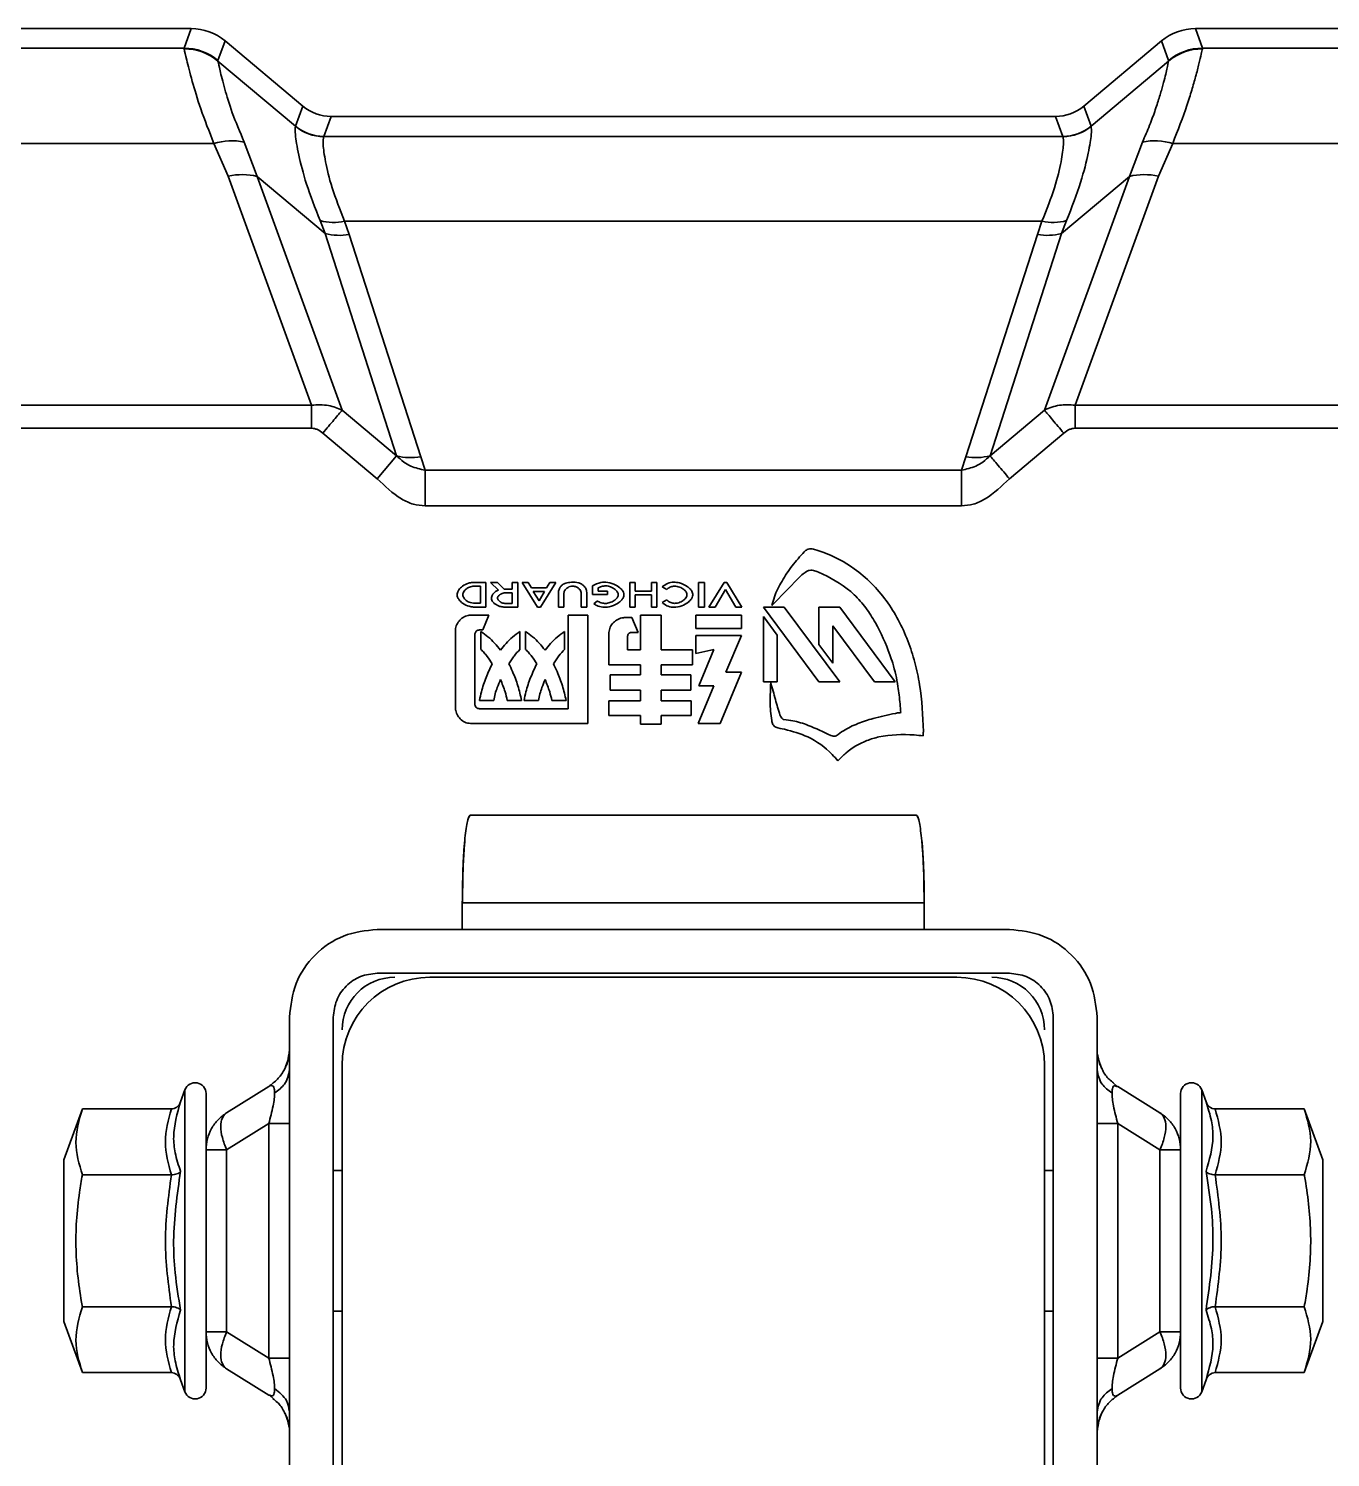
# Model space of a CAD drawing. Header units: millimetres. Extents: x 0 to 420, y 0 to 297.
# Drawn here: x 191.179 to 191.921, y 147.468 to 148.281 of the extents above; entities that cross this region are included whole.
import ezdxf

# ---------------------------------------------------------------- set-up
doc = ezdxf.new("R2010")
doc.units = ezdxf.units.MM

msp = doc.modelspace()

# ---------------------------------------------------------------- linework, layer by layer
at = {"color": 7, "linetype": 'Continuous', "lineweight": 35}
for p, q in [((191.2718, 148.28094), (190.9977, 148.28094)), ((191.26774, 148.2698), (191.2718, 148.28094)), ((191.287, 148.26279), (191.29105, 148.27393)), ((191.33533, 148.23678), (191.29105, 148.27393)), ((191.82435, 148.27393), (191.78007, 148.23678)), ((191.82435, 148.27393), (191.8284, 148.26279)), ((191.84766, 148.2698), (191.84361, 148.28094)), ((192.1177, 148.28094), (191.84361, 148.28094)), ((191.03232, 148.2698), (191.26774, 148.2698)), ((191.26775, 148.2694), (191.26774, 148.2698)), ((191.84766, 148.2698), (191.84765, 148.2694)), ((191.84766, 148.2698), (192.08308, 148.2698)), ((191.28701, 148.26247), (191.287, 148.26279)), ((191.33119, 148.2254), (191.28701, 148.26247)), ((191.82839, 148.26247), (191.78422, 148.2254)), ((191.8284, 148.26279), (191.82839, 148.26247)), ((191.33533, 148.23678), (191.33119, 148.2254)), ((191.78007, 148.23678), (191.78422, 148.2254)), ((191.33115, 148.22531), (191.33119, 148.2254)), ((191.35138, 148.23094), (191.34723, 148.21956)), ((191.76403, 148.23094), (191.35138, 148.23094)), ((191.76403, 148.23094), (191.76817, 148.21956)), ((191.78422, 148.2254), (191.78425, 148.22531)), ((191.30936, 148.1968), (191.30196, 148.2163)), ((191.34719, 148.21946), (191.34723, 148.21956)), ((191.76821, 148.21946), (191.34719, 148.21946)), ((191.76821, 148.21946), (191.76817, 148.21956)), ((191.80605, 148.1968), (191.81345, 148.2163)), ((191.28469, 148.21549), (191.03232, 148.21549)), ((191.29287, 148.19693), (191.28469, 148.21549)), ((191.83072, 148.21549), (191.82253, 148.19693)), ((192.08308, 148.21549), (191.83072, 148.21549)), ((191.34031, 148.0666), (191.29287, 148.19693)), ((191.35776, 148.06381), (191.30936, 148.1968)), ((191.30936, 148.1968), (191.34804, 148.16433)), ((191.75764, 148.06381), (191.80605, 148.1968)), ((191.80605, 148.1968), (191.76736, 148.16433)), ((191.82253, 148.19693), (191.7751, 148.0666)), ((191.34804, 148.16433), (191.34516, 148.1716)), ((191.35913, 148.17132), (191.36178, 148.16376)), ((191.75627, 148.17132), (191.35913, 148.17132)), ((191.75362, 148.16376), (191.75627, 148.17132)), ((191.77024, 148.1716), (191.76736, 148.16433)), ((191.34804, 148.16433), (191.38873, 148.03782)), ((191.36178, 148.16376), (191.40246, 148.03725)), ((191.71294, 148.03725), (191.75362, 148.16376)), ((191.76736, 148.16433), (191.72668, 148.03782)), ((191.34031, 148.0666), (191.13384, 148.0666)), ((191.38873, 148.03782), (191.35776, 148.06381)), ((191.75764, 148.06381), (191.72668, 148.03782)), ((191.98156, 148.0666), (191.7751, 148.0666)), ((191.7751, 148.0666), (191.7751, 148.05341)), ((191.34031, 148.05341), (191.13384, 148.05341)), ((191.37774, 148.02473), (191.34677, 148.05071)), ((191.76863, 148.05071), (191.73767, 148.02473)), ((191.98156, 148.05341), (191.7751, 148.05341)), ((191.37774, 148.02473), (191.38873, 148.03782)), ((191.40246, 148.03725), (191.40494, 148.02955)), ((191.71046, 148.02955), (191.71294, 148.03725)), ((191.40494, 148.00922), (191.40494, 148.02955)), ((191.71046, 148.02955), (191.40494, 148.02955)), ((191.71046, 148.00922), (191.71046, 148.02955)), ((191.71046, 148.00922), (191.40494, 148.00922)), ((191.43193, 147.96564), (191.43957, 147.96564)), ((191.43957, 147.96564), (191.43957, 147.95169)), ((191.44223, 147.96564), (191.44611, 147.96564)), ((191.44669, 147.96129), (191.44223, 147.96564)), ((191.44611, 147.96564), (191.4499, 147.96177)), ((191.45462, 147.96564), (191.45785, 147.96564)), ((191.45462, 147.96179), (191.45462, 147.96564)), ((191.45785, 147.96564), (191.45785, 147.95169)), ((191.46025, 147.96564), (191.46363, 147.96564)), ((191.46899, 147.95169), (191.46025, 147.96564)), ((191.46363, 147.96564), (191.46547, 147.96256)), ((191.47939, 147.96564), (191.47065, 147.95169)), ((191.47419, 147.96256), (191.47598, 147.96564)), ((191.47598, 147.96564), (191.47939, 147.96564)), ((191.5215, 147.96564), (191.52465, 147.96564)), ((191.5215, 147.95169), (191.5215, 147.96564)), ((191.52465, 147.96564), (191.52465, 147.96068)), ((191.53387, 147.96564), (191.53702, 147.96564)), ((191.53387, 147.96068), (191.53387, 147.96564)), ((191.53702, 147.96564), (191.53702, 147.95169)), ((191.56074, 147.95169), (191.56074, 147.96564)), ((191.56074, 147.96564), (191.564, 147.96564)), ((191.564, 147.96564), (191.564, 147.95169)), ((191.56663, 147.95169), (191.57524, 147.96564)), ((191.57524, 147.96564), (191.57679, 147.96564)), ((191.57679, 147.96564), (191.5854, 147.95169)), ((191.43222, 147.96347), (191.43642, 147.96347)), ((191.43642, 147.96347), (191.43642, 147.95387)), ((191.45079, 147.96179), (191.45462, 147.96179)), ((191.45092, 147.95983), (191.45462, 147.95983)), ((191.45462, 147.95983), (191.45462, 147.95375)), ((191.46547, 147.96256), (191.47419, 147.96256)), ((191.46983, 147.95512), (191.4666, 147.96058)), ((191.4666, 147.96058), (191.47304, 147.96058)), ((191.47304, 147.96058), (191.46983, 147.95512)), ((191.48089, 147.95169), (191.48089, 147.96004)), ((191.48404, 147.95945), (191.48404, 147.95169)), ((191.49384, 147.95169), (191.49384, 147.95945)), ((191.49699, 147.96004), (191.49699, 147.95169)), ((191.50036, 147.95878), (191.50036, 147.96374)), ((191.50881, 147.95878), (191.50036, 147.95878)), ((191.50361, 147.96256), (191.50361, 147.96078)), ((191.50361, 147.96078), (191.50881, 147.96078)), ((191.50881, 147.96078), (191.50881, 147.95878)), ((191.52465, 147.96068), (191.53387, 147.96068)), ((191.52465, 147.95862), (191.52465, 147.95169)), ((191.53387, 147.95862), (191.52465, 147.95862)), ((191.53387, 147.95169), (191.53387, 147.95862)), ((191.54254, 147.96159), (191.54004, 147.96313)), ((191.57603, 147.96161), (191.57015, 147.95169)), ((191.58189, 147.95169), (191.57603, 147.96161)), ((191.43642, 147.95387), (191.43253, 147.95387)), ((191.43957, 147.95169), (191.43253, 147.95169)), ((191.45785, 147.95169), (191.44987, 147.95169)), ((191.45462, 147.95375), (191.45037, 147.95375)), ((191.47065, 147.95169), (191.46899, 147.95169)), ((191.48404, 147.95169), (191.48089, 147.95169)), ((191.49699, 147.95169), (191.49384, 147.95169)), ((191.50104, 147.95357), (191.50306, 147.95523)), ((191.52465, 147.95169), (191.5215, 147.95169)), ((191.53702, 147.95169), (191.53387, 147.95169)), ((191.54004, 147.95422), (191.54254, 147.95577)), ((191.564, 147.95169), (191.56074, 147.95169)), ((191.57015, 147.95169), (191.56663, 147.95169)), ((191.5854, 147.95169), (191.58189, 147.95169)), ((191.59765, 147.95166), (191.60949, 147.95166)), ((191.62923, 147.90909), (191.59765, 147.95166)), ((191.60949, 147.95166), (191.64107, 147.90909)), ((191.62923, 147.95166), (191.64107, 147.95166)), ((191.62923, 147.93037), (191.62923, 147.95166)), ((191.64107, 147.95166), (191.67264, 147.90909)), ((191.43162, 147.94713), (191.44131, 147.94713)), ((191.44131, 147.94713), (191.43779, 147.93864)), ((191.48649, 147.94713), (191.49756, 147.94713)), ((191.48649, 147.8938), (191.48649, 147.94713)), ((191.49756, 147.94713), (191.49756, 147.88531)), ((191.5189, 147.94567), (191.52268, 147.94567)), ((191.52268, 147.94567), (191.52636, 147.93727)), ((191.52757, 147.94713), (191.53948, 147.94713)), ((191.52757, 147.92726), (191.52757, 147.94713)), ((191.53948, 147.94713), (191.53948, 147.92726)), ((191.55912, 147.93949), (191.55912, 147.94712)), ((191.55912, 147.94712), (191.5851, 147.94712)), ((191.5851, 147.94712), (191.5851, 147.93949)), ((191.59765, 147.90909), (191.59765, 147.94634)), ((191.59765, 147.94634), (191.60555, 147.93569)), ((191.6608, 147.90909), (191.63712, 147.94102)), ((191.63712, 147.94102), (191.63712, 147.91973)), ((191.42219, 147.89474), (191.42219, 147.93778)), ((191.43325, 147.93598), (191.43325, 147.89646)), ((191.43779, 147.93864), (191.43599, 147.93864)), ((191.43676, 147.92758), (191.43676, 147.93778)), ((191.45897, 147.93778), (191.45897, 147.92758)), ((191.46223, 147.92758), (191.46223, 147.93778)), ((191.48444, 147.93778), (191.48444, 147.92758)), ((191.50956, 147.91885), (191.50956, 147.93633)), ((191.52028, 147.93487), (191.52028, 147.92726)), ((191.52636, 147.93727), (191.52294, 147.93727)), ((191.5851, 147.93949), (191.55912, 147.93949)), ((191.55912, 147.9354), (191.5851, 147.9354)), ((191.55912, 147.92521), (191.55912, 147.9354)), ((191.5851, 147.9354), (191.57627, 147.91455)), ((191.60555, 147.93569), (191.60555, 147.90909)), ((191.52028, 147.92726), (191.52757, 147.92726)), ((191.53948, 147.92726), (191.55723, 147.92726)), ((191.55723, 147.92726), (191.55723, 147.91885)), ((191.56932, 147.9276), (191.55912, 147.92521)), ((191.56083, 147.90675), (191.56932, 147.9276)), ((191.63712, 147.91973), (191.62923, 147.93037)), ((191.52757, 147.91885), (191.50956, 147.91885)), ((191.52757, 147.9131), (191.52757, 147.91885)), ((191.53948, 147.91885), (191.53948, 147.9131)), ((191.55723, 147.91885), (191.53948, 147.91885)), ((191.51042, 147.9131), (191.52757, 147.9131)), ((191.51042, 147.90435), (191.51042, 147.9131)), ((191.53948, 147.9131), (191.55637, 147.9131)), ((191.55637, 147.9131), (191.55637, 147.90435)), ((191.5851, 147.91455), (191.57309, 147.88548)), ((191.57627, 147.91455), (191.5851, 147.91455)), ((191.60555, 147.90909), (191.59765, 147.90909)), ((191.64107, 147.90909), (191.62923, 147.90909)), ((191.67264, 147.90909), (191.6608, 147.90909)), ((191.52757, 147.90435), (191.51042, 147.90435)), ((191.52757, 147.89826), (191.52757, 147.90435)), ((191.53948, 147.90435), (191.53948, 147.89826)), ((191.55637, 147.90435), (191.53948, 147.90435)), ((191.56049, 147.88548), (191.56932, 147.90675)), ((191.56932, 147.90675), (191.56083, 147.90675)), ((191.44405, 147.89851), (191.43591, 147.89851)), ((191.43599, 147.8938), (191.48649, 147.8938)), ((191.45991, 147.89851), (191.45168, 147.89851)), ((191.46952, 147.89851), (191.46129, 147.89851)), ((191.48529, 147.89851), (191.47715, 147.89851)), ((191.50956, 147.89826), (191.52757, 147.89826)), ((191.50956, 147.88985), (191.50956, 147.89826)), ((191.53948, 147.89826), (191.55646, 147.89826)), ((191.55646, 147.89826), (191.55646, 147.88985)), ((191.49756, 147.88531), (191.43162, 147.88531)), ((191.52757, 147.88985), (191.50956, 147.88985)), ((191.52757, 147.88497), (191.52757, 147.88985)), ((191.53948, 147.88497), (191.52757, 147.88497)), ((191.53948, 147.88985), (191.53948, 147.88497)), ((191.55646, 147.88985), (191.53948, 147.88985)), ((191.57309, 147.88548), (191.56049, 147.88548)), ((191.68455, 147.83322), (191.43076, 147.83322)), ((191.68455, 147.83322), (191.68465, 147.83322)), ((191.42615, 147.78322), (191.68915, 147.78322)), ((191.42615, 147.78322), (191.42615, 147.76822)), ((191.68915, 147.78322), (191.68915, 147.76822)), ((191.68925, 147.78322), (191.68925, 147.76822)), ((191.3777, 147.76822), (191.7377, 147.76822)), ((191.7377, 147.74322), (191.3777, 147.74322)), ((191.7077, 147.74094), (191.4077, 147.74094)), ((191.3277, 147.14822), (191.3277, 147.71822)), ((191.3527, 147.71822), (191.3527, 147.14822)), ((191.7627, 147.71822), (191.7627, 147.14822)), ((191.7877, 147.71822), (191.7877, 147.14822)), ((191.32752, 147.69709), (191.3262, 147.69089)), ((191.32733, 147.69711), (191.32703, 147.69478)), ((191.32709, 147.69306), (191.3277, 147.7)), ((191.7892, 147.69089), (191.78788, 147.69709)), ((191.32701, 147.69404), (191.32522, 147.6892)), ((191.3577, 147.69094), (191.3577, 147.19094)), ((191.7577, 147.19094), (191.7577, 147.69094)), ((191.79018, 147.68919), (191.78839, 147.69404)), ((191.7987, 147.67923), (191.79694, 147.68065)), ((191.2682, 147.67687), (191.26572, 147.67006)), ((191.2682, 147.67687), (191.2682, 147.50501)), ((191.2802, 147.67475), (191.2802, 147.64334)), ((191.31595, 147.67885), (191.29195, 147.66386)), ((191.79893, 147.67886), (191.79945, 147.67885)), ((191.79945, 147.67885), (191.82345, 147.66386)), ((191.8352, 147.64361), (191.8352, 147.67475)), ((191.84968, 147.67006), (191.8472, 147.67687)), ((191.8472, 147.50501), (191.8472, 147.67687)), ((191.20978, 147.66599), (191.1992, 147.63694)), ((191.26051, 147.66599), (191.20978, 147.66599)), ((191.85489, 147.66599), (191.90563, 147.66599)), ((191.9162, 147.63694), (191.90563, 147.66599)), ((191.31595, 147.65765), (191.29195, 147.64266)), ((191.31595, 147.52418), (191.31595, 147.65765)), ((191.79945, 147.65765), (191.79945, 147.52418)), ((191.79945, 147.65765), (191.82345, 147.64266)), ((191.29195, 147.64266), (191.2802, 147.64266)), ((191.2802, 147.64266), (191.2802, 147.53918)), ((191.29195, 147.64266), (191.29195, 147.53918)), ((191.82345, 147.53918), (191.82345, 147.64266)), ((191.82345, 147.64266), (191.8352, 147.64266)), ((191.8352, 147.53918), (191.8352, 147.64266)), ((191.1992, 147.54494), (191.1992, 147.63694)), ((191.3577, 147.63094), (191.3527, 147.63094)), ((191.7627, 147.63094), (191.7577, 147.63094)), ((191.9162, 147.63694), (191.9162, 147.54494)), ((191.26051, 147.62847), (191.20978, 147.62847)), ((191.85489, 147.62847), (191.90563, 147.62847)), ((191.26051, 147.55341), (191.20978, 147.55341)), ((191.3527, 147.55094), (191.3577, 147.55094)), ((191.7577, 147.55094), (191.7627, 147.55094)), ((191.85489, 147.55341), (191.90563, 147.55341)), ((191.1992, 147.54494), (191.20978, 147.51588)), ((191.90563, 147.51588), (191.9162, 147.54494)), ((191.29195, 147.53918), (191.2802, 147.53918)), ((191.2802, 147.53918), (191.2802, 147.50712)), ((191.31595, 147.52418), (191.29195, 147.53918)), ((191.79945, 147.52418), (191.82345, 147.53918)), ((191.82345, 147.53918), (191.8352, 147.53918)), ((191.8352, 147.50712), (191.8352, 147.53918)), ((191.29195, 147.51798), (191.31595, 147.50298)), ((191.79945, 147.50298), (191.82345, 147.51798)), ((191.26051, 147.51588), (191.20978, 147.51588)), ((191.26572, 147.51182), (191.2682, 147.50501)), ((191.8472, 147.50501), (191.84968, 147.51182)), ((191.85489, 147.51588), (191.90563, 147.51588)), ((191.31647, 147.50298), (191.31595, 147.50298)), ((191.3167, 147.50261), (191.31846, 147.50119)), ((191.32522, 147.49264), (191.32701, 147.4878)), ((191.78839, 147.4878), (191.79018, 147.49264)), ((191.3262, 147.49094), (191.32752, 147.48474)), ((191.78831, 147.48877), (191.7877, 147.48183)), ((191.78788, 147.48474), (191.7892, 147.49094)), ((191.78808, 147.48473), (191.78837, 147.48706))]:
    msp.add_line(p, q, dxfattribs=at)
for centre, radius, start, end in [((191.26771, 148.23975), 0.03004, 50.05864, 89.94136), ((191.26783, 148.2394), 0.03, 50.25006, 90.14099), ((191.84758, 148.2394), 0.03, 89.85901, 129.74994), ((191.84769, 148.23975), 0.03004, 90.05864, 129.94136), ((191.34723, 148.2445), 0.02504, 230.03569, 269.90674), ((191.34726, 148.24459), 0.02504, 230.05864, 269.94136), ((191.76814, 148.24459), 0.02504, 270.05864, 309.94136), ((191.76817, 148.2445), 0.02504, 270.09326, 309.96431), ((191.29481, 148.18405), 0.03303, 77.49811, 107.84278), ((191.8206, 148.18405), 0.03303, 72.15722, 102.50189), ((191.30083, 148.16149), 0.03632, 76.42985, 102.66321), ((191.81457, 148.16149), 0.03632, 77.33678, 103.57014), ((191.35272, 148.19984), 0.02923, 254.99384, 282.66448), ((191.76268, 148.19984), 0.02923, 257.33552, 285.00616), ((191.35613, 148.1934), 0.03016, 254.4497, 280.79661), ((191.75927, 148.1934), 0.03016, 259.20339, 285.55031), ((191.39681, 148.06688), 0.03017, 254.44976, 280.79653), ((191.71859, 148.06688), 0.03016, 259.20334, 285.55039), ((191.4077, 147.69094), 0.05, 90, 180), ((191.3877, 147.71094), 0.03, 90, 180), ((191.7077, 147.69094), 0.05, 0, 90), ((191.7277, 147.71094), 0.03, 0, 90), ((191.27401, 147.67475), 0.00619, 0, 160), ((191.84139, 147.67475), 0.00619, 20, 180), ((191.27401, 147.50712), 0.00619, 200, 0), ((191.84139, 147.50712), 0.00619, 180, 340)]:
    msp.add_arc(centre, radius, start, end, dxfattribs=at)
for centre, major_axis, start_param, end_param in [((191.27177, 148.2509), (0.01028, 0.02823), 5.934618, 6.631752), ((191.84363, 148.2509), (0.01028, -0.02823), 2.793026, 3.49016), ((191.3514, 148.25597), (0.00856, 0.02353), 2.793026, 3.49016), ((191.764, 148.25597), (0.00856, -0.02353), 5.934618, 6.631752)]:
    msp.add_ellipse(centre, major_axis=major_axis, ratio=0.998448, start_param=start_param, end_param=end_param, dxfattribs=at)
for points, knots in [([(191.28469, 148.21549), (191.28202, 148.22231), (191.27675, 148.23578), (191.27201, 148.25193), (191.26881, 148.2645), (191.26811, 148.26773), (191.26775, 148.2694)], [0, 0, 0, 0, 0.238868, 0.471709, 0.726257, 1, 1, 1, 1]), ([(191.84765, 148.2694), (191.84746, 148.26855), (191.8471, 148.26687), (191.84578, 148.26129), (191.84398, 148.25424), (191.84166, 148.2461), (191.83798, 148.23415), (191.83365, 148.22304), (191.83072, 148.21549)], [0, 0, 0, 0, 0.166395, 0.326802, 0.479925, 0.610174, 0.735331, 1, 1, 1, 1]), ([(191.28701, 148.26247), (191.2873, 148.26103), (191.28785, 148.25827), (191.29054, 148.24748), (191.29464, 148.23367), (191.29951, 148.2221), (191.30196, 148.2163)], [0, 0, 0, 0, 0.27715, 0.53382, 0.766156, 1, 1, 1, 1]), ([(191.81345, 148.2163), (191.81487, 148.21955), (191.81773, 148.22611), (191.82088, 148.23479), (191.82337, 148.24249), (191.82574, 148.25084), (191.82767, 148.25885), (191.82815, 148.26124), (191.82839, 148.26247)], [0, 0, 0, 0, 0.128995, 0.260465, 0.386664, 0.51504, 0.752772, 1, 1, 1, 1]), ([(191.34516, 148.1716), (191.34236, 148.17883), (191.33678, 148.19321), (191.33269, 148.20993), (191.3307, 148.22173), (191.331, 148.22413), (191.33115, 148.22531)], [0, 0, 0, 0, 0.247618, 0.49308, 0.751102, 1, 1, 1, 1]), ([(191.78425, 148.22531), (191.78441, 148.22415), (191.78471, 148.22186), (191.78282, 148.21054), (191.77892, 148.19412), (191.77316, 148.17917), (191.77024, 148.1716)], [0, 0, 0, 0, 0.247443, 0.48656, 0.74027, 1, 1, 1, 1]), ([(191.34719, 148.21946), (191.34697, 148.21832), (191.34655, 148.21615), (191.34803, 148.20567), (191.35132, 148.19106), (191.35653, 148.1779), (191.35913, 148.17132)], [0, 0, 0, 0, 0.262701, 0.501004, 0.750686, 1, 1, 1, 1]), ([(191.75627, 148.17132), (191.75887, 148.1779), (191.76409, 148.19107), (191.76737, 148.20567), (191.76885, 148.21615), (191.76843, 148.21832), (191.76821, 148.21946)], [0, 0, 0, 0, 0.249344, 0.499045, 0.737295, 1, 1, 1, 1]), ([(191.35776, 148.06381), (191.35522, 148.06485), (191.34979, 148.06707), (191.34361, 148.06676), (191.34031, 148.0666)], [0, 0, 0, 0, 0.466493, 1, 1, 1, 1]), ([(191.34031, 148.0666), (191.34031, 148.06459), (191.34031, 148.06065), (191.34031, 148.0558), (191.34031, 148.05341)], [0, 0, 0, 0, 0.506963, 1, 1, 1, 1]), ([(191.35776, 148.06381), (191.35713, 148.06306), (191.35585, 148.06154), (191.35314, 148.0583), (191.35005, 148.05462), (191.34785, 148.052), (191.34677, 148.05071)], [0, 0, 0, 0, 0.245847, 0.499999, 0.754151, 1, 1, 1, 1]), ([(191.7751, 148.0666), (191.77208, 148.06677), (191.76591, 148.06712), (191.76044, 148.06493), (191.75764, 148.06381)], [0, 0, 0, 0, 0.487848, 1, 1, 1, 1]), ([(191.76863, 148.05071), (191.76755, 148.052), (191.76535, 148.05462), (191.76226, 148.0583), (191.75955, 148.06154), (191.75827, 148.06306), (191.75764, 148.06381)], [0, 0, 0, 0, 0.245849, 0.500001, 0.754152, 1, 1, 1, 1]), ([(191.34031, 148.05341), (191.34086, 148.05337), (191.342, 148.0533), (191.34428, 148.05253), (191.34576, 148.05144), (191.34677, 148.05071)], [0, 0, 0, 0, 0.2320615, 0.4784527, 1, 1, 1, 1]), ([(191.76863, 148.05071), (191.76964, 148.05144), (191.77113, 148.05253), (191.77341, 148.05329), (191.77455, 148.05337), (191.7751, 148.05341)], [0, 0, 0, 0, 0.521782, 0.769325, 1, 1, 1, 1]), ([(191.40494, 148.02955), (191.4022, 148.03016), (191.39791, 148.03112), (191.39241, 148.03419), (191.39001, 148.03655), (191.38873, 148.03782)], [0, 0, 0, 0, 0.4521486, 0.7055371, 1, 1, 1, 1]), ([(191.72668, 148.03782), (191.72539, 148.03655), (191.72299, 148.03419), (191.71749, 148.03112), (191.71321, 148.03016), (191.71046, 148.02955)], [0, 0, 0, 0, 0.294463, 0.547852, 1, 1, 1, 1]), ([(191.73767, 148.02473), (191.73659, 148.02601), (191.73439, 148.02863), (191.7313, 148.03232), (191.72858, 148.03555), (191.7273, 148.03707), (191.72668, 148.03782)], [0, 0, 0, 0, 0.245848, 0.5, 0.754152, 1, 1, 1, 1]), ([(191.40494, 148.00922), (191.4027, 148.00943), (191.39799, 148.00987), (191.3882, 148.01464), (191.38208, 148.02054), (191.37774, 148.02473)], [0, 0, 0, 0, 0.209288, 0.438923, 1, 1, 1, 1]), ([(191.73767, 148.02473), (191.73334, 148.02056), (191.72723, 148.01467), (191.71745, 148.00987), (191.71272, 148.00943), (191.71046, 148.00922)], [0, 0, 0, 0, 0.5586189, 0.7893395, 1, 1, 1, 1]), ([(191.60248, 147.95262), (191.6029, 147.95423), (191.60416, 147.9591), (191.60822, 147.96662), (191.61377, 147.97536), (191.61851, 147.98052), (191.62089, 147.98313)], [0, 0, 0, 0, 0.138868, 0.417722, 0.706333, 1, 1, 1, 1]), ([(191.62089, 147.98313), (191.6214, 147.9836), (191.62227, 147.98439), (191.62388, 147.98493), (191.62536, 147.98488), (191.62631, 147.98461), (191.62679, 147.98447)], [0, 0, 0, 0, 0.319453, 0.543111, 0.766311, 1, 1, 1, 1]), ([(191.62679, 147.98447), (191.62837, 147.98394), (191.63631, 147.98126), (191.65154, 147.97336), (191.66558, 147.95911), (191.67466, 147.94444), (191.68007, 147.93259), (191.68402, 147.9202), (191.68777, 147.90302), (191.68834, 147.8898), (191.68872, 147.8809)], [0, 0, 0, 0, 0.03865, 0.194338, 0.392706, 0.493149, 0.593544, 0.693896, 0.794211, 1, 1, 1, 1]), ([(191.67127, 147.91977), (191.67073, 147.92135), (191.66802, 147.92925), (191.66334, 147.94004), (191.65612, 147.9513), (191.64708, 147.96182), (191.63677, 147.9679), (191.6284, 147.97184), (191.62579, 147.9727), (191.62369, 147.97262), (191.62069, 147.9712), (191.61374, 147.9642), (191.60737, 147.95765), (191.60248, 147.95262)], [0, 0, 0, 0, 0.048169, 0.241379, 0.33788, 0.433916, 0.639701, 0.675797, 0.701807, 0.718369, 0.734888, 0.796355, 1, 1, 1, 1]), ([(191.43253, 147.95169), (191.43169, 147.95178), (191.42946, 147.95203), (191.42662, 147.95352), (191.42449, 147.95543), (191.42347, 147.95707), (191.42313, 147.95851), (191.42335, 147.96), (191.42432, 147.96181), (191.42641, 147.9638), (191.42913, 147.96533), (191.43117, 147.96556), (191.43193, 147.96564)], [0, 0, 0, 0, 0.103068, 0.272975, 0.380129, 0.450745, 0.504132, 0.557726, 0.630958, 0.750137, 0.907593, 1, 1, 1, 1]), ([(191.48089, 147.96004), (191.48093, 147.96046), (191.48103, 147.96151), (191.48184, 147.96304), (191.48319, 147.96445), (191.4854, 147.96554), (191.48857, 147.96588), (191.49181, 147.96573), (191.49446, 147.96465), (191.49599, 147.96315), (191.49685, 147.96152), (191.49695, 147.96045), (191.49699, 147.96004)], [0, 0, 0, 0, 0.057396, 0.142461, 0.228893, 0.320305, 0.471061, 0.658867, 0.756094, 0.853964, 0.944424, 1, 1, 1, 1]), ([(191.50036, 147.96374), (191.50188, 147.96453), (191.50457, 147.96591), (191.50936, 147.96591), (191.51327, 147.96449), (191.51612, 147.96257), (191.51757, 147.96089), (191.51819, 147.95958), (191.51829, 147.95836), (191.51793, 147.95707), (191.51678, 147.95538), (191.51411, 147.95327), (191.51036, 147.95169), (191.50616, 147.95135), (191.50314, 147.95223), (191.50157, 147.95323), (191.50104, 147.95357)], [0, 0, 0, 0, 0.120432, 0.213162, 0.331684, 0.413005, 0.455865, 0.488872, 0.514902, 0.540892, 0.583063, 0.658706, 0.781016, 0.867724, 0.954736, 1, 1, 1, 1]), ([(191.54004, 147.96313), (191.54102, 147.96386), (191.54294, 147.96531), (191.54647, 147.96601), (191.55036, 147.96545), (191.55363, 147.96395), (191.55598, 147.96198), (191.55707, 147.96045), (191.55749, 147.95903), (191.55737, 147.95766), (191.55657, 147.95605), (191.55457, 147.95402), (191.55118, 147.95215), (191.54711, 147.95125), (191.54339, 147.95195), (191.54124, 147.95318), (191.54023, 147.95406), (191.54004, 147.95422)], [0, 0, 0, 0, 0.08519, 0.168963, 0.246186, 0.360946, 0.418211, 0.462463, 0.491745, 0.521214, 0.557381, 0.617071, 0.720017, 0.827682, 0.905205, 0.982624, 1, 1, 1, 1]), ([(191.43253, 147.95387), (191.43194, 147.95394), (191.43046, 147.95411), (191.42858, 147.95517), (191.4272, 147.9565), (191.42655, 147.95766), (191.42635, 147.95868), (191.42656, 147.95975), (191.42731, 147.96105), (191.42873, 147.96233), (191.43049, 147.96328), (191.43173, 147.96341), (191.43222, 147.96347)], [0, 0, 0, 0, 0.1075224, 0.2690228, 0.3804701, 0.4521632, 0.5086198, 0.5651881, 0.646662, 0.7753631, 0.9104849, 1, 1, 1, 1]), ([(191.44987, 147.95169), (191.44909, 147.95178), (191.44724, 147.95199), (191.44508, 147.95311), (191.44359, 147.95447), (191.44293, 147.95556), (191.44272, 147.95663), (191.44291, 147.95779), (191.44365, 147.95918), (191.44493, 147.96054), (191.44614, 147.96106), (191.44669, 147.96129)], [0, 0, 0, 0, 0.147974, 0.353463, 0.450206, 0.530143, 0.591907, 0.65363, 0.750939, 0.887099, 1, 1, 1, 1]), ([(191.45037, 147.95375), (191.44996, 147.95379), (191.44923, 147.95388), (191.44841, 147.95424), (191.44784, 147.95456), (191.44744, 147.95483), (191.44707, 147.95514), (191.44665, 147.95557), (191.4463, 147.95607), (191.44616, 147.95658), (191.44617, 147.95692), (191.44624, 147.95728), (191.44642, 147.95763), (191.44673, 147.95804), (191.44704, 147.95833), (191.44736, 147.95859), (191.44771, 147.95882), (191.44807, 147.95903), (191.44844, 147.95921), (191.44882, 147.95938), (191.44921, 147.95952), (191.4496, 147.95964), (191.44997, 147.95973), (191.45041, 147.9598), (191.45075, 147.95982), (191.45092, 147.95983)], [0, 0, 0, 0, 0.104931, 0.188559, 0.230252, 0.271948, 0.313654, 0.355384, 0.425825, 0.468883, 0.490273, 0.510955, 0.563746, 0.591003, 0.644663, 0.671402, 0.698138, 0.751654, 0.778385, 0.805115, 0.858613, 0.885344, 0.912077, 0.955815, 1, 1, 1, 1]), ([(191.4499, 147.96177), (191.44997, 147.96177), (191.45012, 147.96178), (191.45042, 147.96179), (191.45064, 147.96179), (191.45079, 147.96179)], [0, 0, 0, 0, 0.253407, 0.506797, 1, 1, 1, 1]), ([(191.49384, 147.95945), (191.4938, 147.9598), (191.49371, 147.96059), (191.49297, 147.96178), (191.49176, 147.96284), (191.49011, 147.96357), (191.48834, 147.96367), (191.48666, 147.96313), (191.48531, 147.96221), (191.48442, 147.96107), (191.48408, 147.96011), (191.48405, 147.9596), (191.48404, 147.95945)], [0, 0, 0, 0, 0.075155, 0.16832, 0.291124, 0.415852, 0.54785, 0.661465, 0.788026, 0.890381, 0.967538, 1, 1, 1, 1]), ([(191.50306, 147.95523), (191.50379, 147.9548), (191.50522, 147.95395), (191.50773, 147.9536), (191.51026, 147.9541), (191.51237, 147.95512), (191.51388, 147.95635), (191.51466, 147.95742), (191.51497, 147.95841), (191.5149, 147.95937), (191.51435, 147.9605), (191.51297, 147.96195), (191.51077, 147.9632), (191.50803, 147.9639), (191.50557, 147.96352), (191.50419, 147.96284), (191.50361, 147.96256)], [0, 0, 0, 0, 0.08987, 0.176538, 0.263027, 0.362446, 0.423179, 0.470099, 0.500982, 0.532068, 0.57022, 0.633522, 0.742023, 0.836258, 0.931198, 1, 1, 1, 1]), ([(191.54254, 147.95577), (191.54312, 147.95527), (191.54429, 147.95428), (191.5465, 147.95368), (191.54898, 147.95387), (191.55125, 147.95482), (191.55295, 147.95615), (191.5538, 147.95734), (191.55414, 147.95835), (191.55406, 147.95937), (191.5535, 147.96054), (191.55215, 147.96193), (191.54991, 147.96318), (191.54724, 147.96374), (191.54484, 147.96325), (191.54339, 147.9624), (191.54271, 147.96175), (191.54254, 147.96159)], [0, 0, 0, 0, 0.079836, 0.158698, 0.232948, 0.337554, 0.41275, 0.456024, 0.489191, 0.522624, 0.56103, 0.622793, 0.723203, 0.826712, 0.901133, 0.975506, 1, 1, 1, 1]), ([(191.42219, 147.93778), (191.42229, 147.93885), (191.42249, 147.94099), (191.42415, 147.94377), (191.42653, 147.94587), (191.42917, 147.94698), (191.43093, 147.94709), (191.43162, 147.94713)], [0, 0, 0, 0, 0.217033, 0.432668, 0.640579, 0.859649, 1, 1, 1, 1]), ([(191.50956, 147.93633), (191.50966, 147.9374), (191.50986, 147.93953), (191.51152, 147.94231), (191.5139, 147.94441), (191.51651, 147.94552), (191.51824, 147.94563), (191.5189, 147.94567)], [0, 0, 0, 0, 0.218278, 0.435149, 0.644163, 0.864466, 1, 1, 1, 1]), ([(191.43599, 147.93864), (191.43566, 147.93861), (191.43499, 147.93854), (191.43412, 147.93805), (191.43355, 147.93732), (191.43329, 147.9366), (191.43326, 147.93616), (191.43325, 147.93598)], [0, 0, 0, 0, 0.23459, 0.46963, 0.6837, 0.878789, 1, 1, 1, 1]), ([(191.43676, 147.93778), (191.43812, 147.93681), (191.44089, 147.93481), (191.44463, 147.9312), (191.44681, 147.92845), (191.44791, 147.92707)], [0, 0, 0, 0, 0.322508, 0.65906, 1, 1, 1, 1]), ([(191.44791, 147.92707), (191.44894, 147.92838), (191.45105, 147.93105), (191.45472, 147.9347), (191.45755, 147.93675), (191.45897, 147.93778)], [0, 0, 0, 0, 0.3235861, 0.6593227, 1, 1, 1, 1]), ([(191.46223, 147.93778), (191.46358, 147.9368), (191.46634, 147.93481), (191.47004, 147.93118), (191.4722, 147.92844), (191.47329, 147.92707)], [0, 0, 0, 0, 0.323845, 0.659773, 1, 1, 1, 1]), ([(191.47329, 147.92707), (191.47432, 147.92838), (191.47643, 147.93106), (191.48013, 147.93472), (191.48299, 147.93676), (191.48444, 147.93778)], [0, 0, 0, 0, 0.3221678, 0.6583639, 1, 1, 1, 1]), ([(191.52294, 147.93727), (191.52257, 147.93724), (191.52195, 147.9372), (191.52116, 147.93681), (191.52062, 147.93623), (191.52033, 147.93555), (191.52029, 147.93507), (191.52028, 147.93487)], [0, 0, 0, 0, 0.272758, 0.457842, 0.644353, 0.8509, 1, 1, 1, 1]), ([(191.44319, 147.91944), (191.44226, 147.92081), (191.44081, 147.92293), (191.43863, 147.92563), (191.43739, 147.92693), (191.43676, 147.92758)], [0, 0, 0, 0, 0.481223, 0.740091, 1, 1, 1, 1]), ([(191.45897, 147.92758), (191.45785, 147.92634), (191.45613, 147.92445), (191.45408, 147.92167), (191.45311, 147.92018), (191.45263, 147.91944)], [0, 0, 0, 0, 0.484106, 0.741689, 1, 1, 1, 1]), ([(191.46857, 147.91944), (191.46765, 147.92083), (191.46623, 147.92295), (191.46404, 147.92562), (191.46283, 147.92693), (191.46223, 147.92758)], [0, 0, 0, 0, 0.48414, 0.741719, 1, 1, 1, 1]), ([(191.48444, 147.92758), (191.4833, 147.92635), (191.48156, 147.92447), (191.47951, 147.92167), (191.47851, 147.92018), (191.47801, 147.91944)], [0, 0, 0, 0, 0.482099, 0.740834, 1, 1, 1, 1]), ([(191.43591, 147.89851), (191.43625, 147.90015), (191.43719, 147.90457), (191.43953, 147.91163), (191.44197, 147.91682), (191.44319, 147.91944)], [0, 0, 0, 0, 0.22528, 0.610558, 1, 1, 1, 1]), ([(191.45263, 147.91944), (191.45335, 147.91793), (191.4553, 147.91386), (191.45799, 147.90693), (191.45927, 147.90133), (191.45991, 147.89851)], [0, 0, 0, 0, 0.225097, 0.610128, 1, 1, 1, 1]), ([(191.46129, 147.89851), (191.46163, 147.90015), (191.46257, 147.90457), (191.46491, 147.91163), (191.46735, 147.91682), (191.46857, 147.91944)], [0, 0, 0, 0, 0.225279, 0.610555, 1, 1, 1, 1]), ([(191.47801, 147.91944), (191.47873, 147.91793), (191.48068, 147.91386), (191.48337, 147.90693), (191.48465, 147.90133), (191.48529, 147.89851)], [0, 0, 0, 0, 0.225098, 0.610129, 1, 1, 1, 1]), ([(191.67586, 147.89157), (191.67572, 147.89323), (191.67529, 147.89821), (191.67453, 147.90545), (191.67304, 147.91319), (191.67186, 147.91758), (191.67127, 147.91977)], [0, 0, 0, 0, 0.174669, 0.524102, 0.761562, 1, 1, 1, 1]), ([(191.44791, 147.91052), (191.44727, 147.90898), (191.44615, 147.90627), (191.44481, 147.90226), (191.44431, 147.89977), (191.44405, 147.89851)], [0, 0, 0, 0, 0.395845, 0.696793, 1, 1, 1, 1]), ([(191.45168, 147.89851), (191.45134, 147.90015), (191.45073, 147.90303), (191.44929, 147.90698), (191.44837, 147.90934), (191.44791, 147.91052)], [0, 0, 0, 0, 0.397481, 0.698479, 1, 1, 1, 1]), ([(191.47329, 147.91052), (191.47268, 147.90897), (191.47162, 147.90624), (191.47027, 147.90225), (191.46977, 147.89976), (191.46952, 147.89851)], [0, 0, 0, 0, 0.396668, 0.697235, 1, 1, 1, 1]), ([(191.47715, 147.89851), (191.47679, 147.90015), (191.47615, 147.90302), (191.47466, 147.90697), (191.47375, 147.90933), (191.47329, 147.91052)], [0, 0, 0, 0, 0.397021, 0.698347, 1, 1, 1, 1]), ([(191.60961, 147.88211), (191.60794, 147.88233), (191.60587, 147.88261), (191.60372, 147.88385), (191.60278, 147.88518), (191.60174, 147.88984), (191.60136, 147.89782), (191.60162, 147.905), (191.60176, 147.90865)], [0, 0, 0, 0, 0.160025, 0.196998, 0.234195, 0.311686, 0.649476, 1, 1, 1, 1]), ([(191.60176, 147.90865), (191.60222, 147.90705), (191.60314, 147.90384), (191.60482, 147.89768), (191.60617, 147.89316), (191.60705, 147.89024)], [0, 0, 0, 0, 0.261065, 0.522123, 1, 1, 1, 1]), ([(191.43162, 147.88531), (191.43053, 147.88542), (191.42835, 147.88562), (191.4255, 147.88731), (191.4234, 147.88973), (191.42233, 147.89235), (191.42223, 147.89407), (191.42219, 147.89474)], [0, 0, 0, 0, 0.220827, 0.440436, 0.651052, 0.864309, 1, 1, 1, 1]), ([(191.43325, 147.89646), (191.43328, 147.89615), (191.43334, 147.89554), (191.43381, 147.89472), (191.43449, 147.89415), (191.43525, 147.89385), (191.43576, 147.89382), (191.43599, 147.8938)], [0, 0, 0, 0, 0.215909, 0.431679, 0.642748, 0.836136, 1, 1, 1, 1]), ([(191.6391, 147.87839), (191.64045, 147.87937), (191.64429, 147.88214), (191.65135, 147.88553), (191.6613, 147.88875), (191.66853, 147.89027), (191.67277, 147.89116)], [0, 0, 0, 0, 0.137822, 0.39048, 0.642641, 1, 1, 1, 1]), ([(191.67277, 147.89116), (191.67318, 147.89124), (191.6739, 147.89138), (191.67493, 147.89152), (191.67555, 147.89155), (191.67586, 147.89157)], [0, 0, 0, 0, 0.400257, 0.699592, 1, 1, 1, 1]), ([(191.60705, 147.89024), (191.60725, 147.88979), (191.60762, 147.88896), (191.60834, 147.88816), (191.60891, 147.88773), (191.6092, 147.88766), (191.60934, 147.88763)], [0, 0, 0, 0, 0.414045, 0.74912, 0.885678, 1, 1, 1, 1]), ([(191.60934, 147.88763), (191.611, 147.88745), (191.61572, 147.88693), (191.62474, 147.88394), (191.63174, 147.88057), (191.63598, 147.87854)], [0, 0, 0, 0, 0.177002, 0.501951, 1, 1, 1, 1]), ([(191.64007, 147.86407), (191.63897, 147.86533), (191.63415, 147.87087), (191.62416, 147.87819), (191.61413, 147.88089), (191.60961, 147.88211)], [0, 0, 0, 0, 0.138986, 0.611917, 1, 1, 1, 1]), ([(191.63598, 147.87854), (191.63646, 147.87837), (191.63719, 147.87812), (191.63815, 147.87809), (191.63873, 147.87817), (191.63899, 147.87833), (191.6391, 147.87839)], [0, 0, 0, 0, 0.465921, 0.719479, 0.884635, 1, 1, 1, 1]), ([(191.68854, 147.87843), (191.68688, 147.87858), (191.67854, 147.87933), (191.66757, 147.8791), (191.65435, 147.87523), (191.64624, 147.87049), (191.64154, 147.86561), (191.64007, 147.86407)], [0, 0, 0, 0, 0.0950593, 0.4779469, 0.6140314, 0.8787632, 1, 1, 1, 1]), ([(191.68872, 147.8809), (191.68871, 147.8807), (191.6887, 147.88028), (191.68862, 147.87946), (191.68857, 147.87884), (191.68854, 147.87843)], [0, 0, 0, 0, 0.252501, 0.504816, 1, 1, 1, 1]), ([(191.43076, 147.83322), (191.43038, 147.83293), (191.42973, 147.83243), (191.42859, 147.828), (191.42763, 147.82087), (191.42689, 147.81094), (191.42632, 147.79932), (191.42622, 147.7896), (191.42615, 147.78322)], [0, 0, 0, 0, 0.157309, 0.270586, 0.50035, 0.630794, 0.757716, 1, 1, 1, 1]), ([(191.42896, 147.8288), (191.42922, 147.8299), (191.42982, 147.83252), (191.43047, 147.83296), (191.43085, 147.83322)], [0, 0, 0, 0, 0.418606, 1, 1, 1, 1]), ([(191.68915, 147.78322), (191.68909, 147.7896), (191.68899, 147.79932), (191.68841, 147.81094), (191.68768, 147.82087), (191.68672, 147.828), (191.68557, 147.83243), (191.68493, 147.83293), (191.68455, 147.83322)], [0, 0, 0, 0, 0.242279, 0.369203, 0.49965, 0.729414, 0.842683, 1, 1, 1, 1]), ([(191.68465, 147.83322), (191.68502, 147.83296), (191.68567, 147.83252), (191.68628, 147.8299), (191.68654, 147.8288)], [0, 0, 0, 0, 0.581362, 1, 1, 1, 1]), ([(191.42625, 147.78322), (191.42632, 147.78958), (191.42642, 147.79928), (191.42698, 147.811), (191.42739, 147.81604), (191.4276, 147.8186)], [0, 0, 0, 0, 0.484898, 0.738922, 1, 1, 1, 1]), ([(191.6879, 147.8186), (191.68811, 147.81604), (191.68851, 147.811), (191.68908, 147.79928), (191.68918, 147.78958), (191.68925, 147.78322)], [0, 0, 0, 0, 0.261071, 0.515092, 1, 1, 1, 1]), ([(191.32672, 147.69334), (191.32609, 147.6915), (191.32477, 147.68766), (191.32105, 147.68261), (191.31765, 147.6801), (191.31595, 147.67885)], [0, 0, 0, 0, 0.315477, 0.657739, 1, 1, 1, 1]), ([(191.3277, 147.68828), (191.32719, 147.68544), (191.32629, 147.68037), (191.3214, 147.67666), (191.31926, 147.67503)], [0, 0, 0, 0, 0.559996, 1, 1, 1, 1]), ([(191.7877, 147.68828), (191.78821, 147.68544), (191.78911, 147.68037), (191.794, 147.67666), (191.79615, 147.67503)], [0, 0, 0, 0, 0.559996, 1, 1, 1, 1]), ([(191.79706, 147.6808), (191.79621, 147.68146), (191.79369, 147.68339), (191.79139, 147.6864), (191.79048, 147.68881), (191.79031, 147.68925)], [0, 0, 0, 0, 0.294463, 0.87052, 1, 1, 1, 1]), ([(191.31595, 147.67885), (191.31685, 147.6792), (191.31814, 147.6797), (191.31912, 147.67769), (191.31921, 147.67589), (191.31926, 147.67503)], [0, 0, 0, 0, 0.551614, 0.784825, 1, 1, 1, 1]), ([(191.31926, 147.67503), (191.31921, 147.67399), (191.31912, 147.67181), (191.31814, 147.66579), (191.31685, 147.66101), (191.31595, 147.65765)], [0, 0, 0, 0, 0.215184, 0.448387, 1, 1, 1, 1]), ([(191.79615, 147.67503), (191.79619, 147.67589), (191.79628, 147.67769), (191.79713, 147.67951), (191.79822, 147.67911), (191.79893, 147.67886)], [0, 0, 0, 0, 0.243902, 0.508229, 1, 1, 1, 1]), ([(191.79945, 147.65765), (191.79855, 147.66101), (191.79726, 147.66579), (191.79628, 147.67181), (191.79619, 147.67399), (191.79615, 147.67503)], [0, 0, 0, 0, 0.551614, 0.784825, 1, 1, 1, 1]), ([(191.20978, 147.62847), (191.20797, 147.63461), (191.20429, 147.64711), (191.20793, 147.65963), (191.20978, 147.66599)], [0, 0, 0, 0, 0.4912125, 1, 1, 1, 1]), ([(191.26572, 147.67006), (191.26572, 147.67004), (191.2655, 147.66946), (191.26492, 147.66835), (191.26368, 147.66706), (191.26217, 147.66617), (191.26107, 147.66605), (191.26051, 147.66599)], [0, 0, 0, 0, 0.006713, 0.267679, 0.528689, 0.76386, 1, 1, 1, 1]), ([(191.26572, 147.67006), (191.26381, 147.66338), (191.26103, 147.65364), (191.26243, 147.64044), (191.26456, 147.63399), (191.26572, 147.6305)], [0, 0, 0, 0, 0.4997294, 0.7285298, 1, 1, 1, 1]), ([(191.84968, 147.6305), (191.85159, 147.63698), (191.85438, 147.64643), (191.85298, 147.6598), (191.85084, 147.66645), (191.84968, 147.67006)], [0, 0, 0, 0, 0.499729, 0.72853, 1, 1, 1, 1]), ([(191.85489, 147.66599), (191.85434, 147.66605), (191.85323, 147.66617), (191.85172, 147.66706), (191.85049, 147.66835), (191.8499, 147.66946), (191.84969, 147.67004), (191.84968, 147.67006)], [0, 0, 0, 0, 0.23614, 0.471311, 0.732321, 0.993287, 1, 1, 1, 1]), ([(191.90563, 147.66599), (191.90743, 147.65985), (191.91112, 147.64734), (191.90748, 147.63483), (191.90563, 147.62847)], [0, 0, 0, 0, 0.491212, 1, 1, 1, 1]), ([(191.20978, 147.55341), (191.20973, 147.55365), (191.20779, 147.56435), (191.20519, 147.5861), (191.2068, 147.6111), (191.20921, 147.62517), (191.20978, 147.62847)], [0, 0, 0, 0, 0.0096041, 0.4326313, 0.8668729, 1, 1, 1, 1]), ([(191.26051, 147.55341), (191.2588, 147.5659), (191.25537, 147.59092), (191.2588, 147.61594), (191.26051, 147.62847)], [0, 0, 0, 0, 0.499238, 1, 1, 1, 1]), ([(191.26572, 147.6305), (191.26572, 147.63049), (191.2655, 147.6302), (191.26492, 147.62964), (191.26368, 147.629), (191.26217, 147.62856), (191.26107, 147.6285), (191.26051, 147.62847)], [0, 0, 0, 0, 0.006713, 0.267679, 0.528689, 0.76386, 1, 1, 1, 1]), ([(191.26572, 147.6305), (191.26381, 147.61732), (191.26102, 147.59813), (191.26243, 147.57155), (191.26456, 147.55848), (191.26572, 147.55138)], [0, 0, 0, 0, 0.500435, 0.728855, 1, 1, 1, 1]), ([(191.84968, 147.55138), (191.85159, 147.56456), (191.85438, 147.58375), (191.85297, 147.61032), (191.85084, 147.6234), (191.84968, 147.6305)], [0, 0, 0, 0, 0.500435, 0.728855, 1, 1, 1, 1]), ([(191.84968, 147.6305), (191.84969, 147.63049), (191.8499, 147.6302), (191.85049, 147.62964), (191.85172, 147.629), (191.85323, 147.62856), (191.85434, 147.6285), (191.85489, 147.62847)], [0, 0, 0, 0, 0.006713, 0.267679, 0.528689, 0.76386, 1, 1, 1, 1]), ([(191.85489, 147.62847), (191.8566, 147.61598), (191.86003, 147.59096), (191.85661, 147.56594), (191.85489, 147.55341)], [0, 0, 0, 0, 0.499238, 1, 1, 1, 1]), ([(191.90563, 147.62847), (191.90567, 147.62823), (191.90761, 147.61752), (191.91022, 147.59578), (191.9086, 147.57077), (191.90619, 147.55671), (191.90563, 147.55341)], [0, 0, 0, 0, 0.009604, 0.432631, 0.866873, 1, 1, 1, 1]), ([(191.20978, 147.51588), (191.20797, 147.52202), (191.20429, 147.53453), (191.20793, 147.54704), (191.20978, 147.55341)], [0, 0, 0, 0, 0.491212, 1, 1, 1, 1]), ([(191.26572, 147.55138), (191.26572, 147.55139), (191.2655, 147.55168), (191.26492, 147.55223), (191.26368, 147.55287), (191.26217, 147.55332), (191.26107, 147.55338), (191.26051, 147.55341)], [0, 0, 0, 0, 0.006713, 0.267679, 0.528689, 0.76386, 1, 1, 1, 1]), ([(191.26572, 147.55138), (191.26381, 147.5449), (191.26103, 147.53545), (191.26243, 147.52208), (191.26456, 147.51543), (191.26572, 147.51182)], [0, 0, 0, 0, 0.499729, 0.72853, 1, 1, 1, 1]), ([(191.84968, 147.55138), (191.84969, 147.55139), (191.8499, 147.55168), (191.85049, 147.55223), (191.85172, 147.55287), (191.85323, 147.55332), (191.85434, 147.55338), (191.85489, 147.55341)], [0, 0, 0, 0, 0.006713, 0.267679, 0.528689, 0.76386, 1, 1, 1, 1]), ([(191.84968, 147.51182), (191.85159, 147.5185), (191.85438, 147.52823), (191.85298, 147.54143), (191.85084, 147.54788), (191.84968, 147.55138)], [0, 0, 0, 0, 0.4997294, 0.7285298, 1, 1, 1, 1]), ([(191.90563, 147.55341), (191.90743, 147.54727), (191.91112, 147.53476), (191.90748, 147.52225), (191.90563, 147.51588)], [0, 0, 0, 0, 0.4912125, 1, 1, 1, 1]), ([(191.31595, 147.52418), (191.31685, 147.52082), (191.31814, 147.51604), (191.31912, 147.51002), (191.31921, 147.50785), (191.31926, 147.50681)], [0, 0, 0, 0, 0.551614, 0.784825, 1, 1, 1, 1]), ([(191.79615, 147.50681), (191.79619, 147.50785), (191.79628, 147.51002), (191.79726, 147.51604), (191.79855, 147.52082), (191.79945, 147.52418)], [0, 0, 0, 0, 0.2151838, 0.4483868, 1, 1, 1, 1]), ([(191.26051, 147.51588), (191.26107, 147.51582), (191.26217, 147.5157), (191.26368, 147.51481), (191.26492, 147.51353), (191.2655, 147.51242), (191.26572, 147.51183), (191.26572, 147.51182)], [0, 0, 0, 0, 0.23614, 0.471311, 0.732321, 0.993287, 1, 1, 1, 1]), ([(191.84968, 147.51182), (191.84969, 147.51183), (191.8499, 147.51242), (191.85049, 147.51353), (191.85172, 147.51481), (191.85323, 147.5157), (191.85434, 147.51582), (191.85489, 147.51588)], [0, 0, 0, 0, 0.006713, 0.267679, 0.528689, 0.76386, 1, 1, 1, 1]), ([(191.31926, 147.50681), (191.31921, 147.50594), (191.31912, 147.50415), (191.31827, 147.50233), (191.31718, 147.50272), (191.31647, 147.50298)], [0, 0, 0, 0, 0.243902, 0.508229, 1, 1, 1, 1]), ([(191.31834, 147.50103), (191.31919, 147.50038), (191.32171, 147.49844), (191.32401, 147.49544), (191.32492, 147.49303), (191.32509, 147.49258)], [0, 0, 0, 0, 0.294463, 0.870519, 1, 1, 1, 1]), ([(191.31926, 147.50681), (191.32193, 147.50466), (191.3267, 147.50082), (191.32739, 147.49578), (191.3277, 147.49356)], [0, 0, 0, 0, 0.559996, 1, 1, 1, 1]), ([(191.7877, 147.49356), (191.78821, 147.4964), (191.78911, 147.50146), (191.794, 147.50517), (191.79615, 147.50681)], [0, 0, 0, 0, 0.559996, 1, 1, 1, 1]), ([(191.78868, 147.4885), (191.78931, 147.49034), (191.79063, 147.49418), (191.79435, 147.49923), (191.79775, 147.50173), (191.79945, 147.50298)], [0, 0, 0, 0, 0.315477, 0.657739, 1, 1, 1, 1]), ([(191.79945, 147.50298), (191.79855, 147.50263), (191.79726, 147.50214), (191.79628, 147.50414), (191.79619, 147.50594), (191.79615, 147.50681)], [0, 0, 0, 0, 0.551614, 0.784825, 1, 1, 1, 1])]:
    msp.add_open_spline(points, degree=3, knots=knots, dxfattribs=at)
for points in [[(191.3277, 147.71822), (191.32845, 147.72477), (191.32996, 147.73787), (191.34152, 147.7544), (191.35805, 147.76596), (191.37115, 147.76747), (191.3777, 147.76822)], [(191.7377, 147.76822), (191.74425, 147.76747), (191.75736, 147.76596), (191.77388, 147.7544), (191.78545, 147.73787), (191.78695, 147.72477), (191.7877, 147.71822)], [(191.3777, 147.74322), (191.37442, 147.74284), (191.36787, 147.74209), (191.35961, 147.73631), (191.35383, 147.72805), (191.35308, 147.72149), (191.3527, 147.71822)], [(191.7377, 147.74322), (191.74098, 147.74284), (191.74753, 147.74209), (191.75579, 147.73631), (191.76157, 147.72805), (191.76233, 147.72149), (191.7627, 147.71822)], [(191.26051, 147.62847), (191.2588, 147.63472), (191.25537, 147.64723), (191.2588, 147.65974), (191.26051, 147.66599)], [(191.29195, 147.66386), (191.29024, 147.66261), (191.28683, 147.66011), (191.28313, 147.65489), (191.28066, 147.64899), (191.28035, 147.64477), (191.2802, 147.64266)], [(191.29195, 147.66386), (191.29102, 147.66298), (191.28916, 147.66123), (191.28839, 147.65611), (191.28916, 147.64977), (191.29102, 147.64503), (191.29195, 147.64266)], [(191.82345, 147.64266), (191.82438, 147.64503), (191.82625, 147.64977), (191.82701, 147.65611), (191.82625, 147.66123), (191.82438, 147.66298), (191.82345, 147.66386)], [(191.82345, 147.66386), (191.82516, 147.66261), (191.82857, 147.66011), (191.83227, 147.65489), (191.83474, 147.64899), (191.83505, 147.64477), (191.8352, 147.64266)], [(191.85489, 147.66599), (191.8566, 147.65974), (191.86003, 147.64723), (191.8566, 147.63472), (191.85489, 147.62847)], [(191.31595, 147.65765), (191.31766, 147.65765), (191.32107, 147.65765), (191.32477, 147.65765), (191.32724, 147.65765), (191.32755, 147.65765), (191.3277, 147.65765)], [(191.7877, 147.65765), (191.78785, 147.65765), (191.78816, 147.65765), (191.79063, 147.65765), (191.79433, 147.65765), (191.79774, 147.65765), (191.79945, 147.65765)], [(191.26051, 147.51588), (191.2588, 147.52214), (191.25537, 147.53465), (191.2588, 147.54715), (191.26051, 147.55341)], [(191.85489, 147.55341), (191.8566, 147.54715), (191.86003, 147.53465), (191.8566, 147.52214), (191.85489, 147.51588)], [(191.2802, 147.53918), (191.28035, 147.53707), (191.28066, 147.53285), (191.28313, 147.52694), (191.28683, 147.52172), (191.29024, 147.51923), (191.29195, 147.51798)], [(191.29195, 147.53918), (191.29102, 147.53681), (191.28916, 147.53207), (191.28839, 147.52573), (191.28916, 147.52061), (191.29102, 147.51886), (191.29195, 147.51798)], [(191.82345, 147.51798), (191.82438, 147.51886), (191.82625, 147.52061), (191.82701, 147.52573), (191.82625, 147.53207), (191.82438, 147.53681), (191.82345, 147.53918)], [(191.82345, 147.51798), (191.82516, 147.51923), (191.82857, 147.52172), (191.83227, 147.52694), (191.83474, 147.53285), (191.83505, 147.53707), (191.8352, 147.53918)], [(191.3277, 147.52418), (191.32755, 147.52418), (191.32724, 147.52418), (191.32477, 147.52418), (191.32107, 147.52418), (191.31766, 147.52418), (191.31595, 147.52418)], [(191.79945, 147.52418), (191.79774, 147.52418), (191.79433, 147.52418), (191.79063, 147.52418), (191.78816, 147.52418), (191.78785, 147.52418), (191.7877, 147.52418)]]:
    msp.add_open_spline(points, degree=3, dxfattribs=at)

doc.saveas('drawing.dxf')
